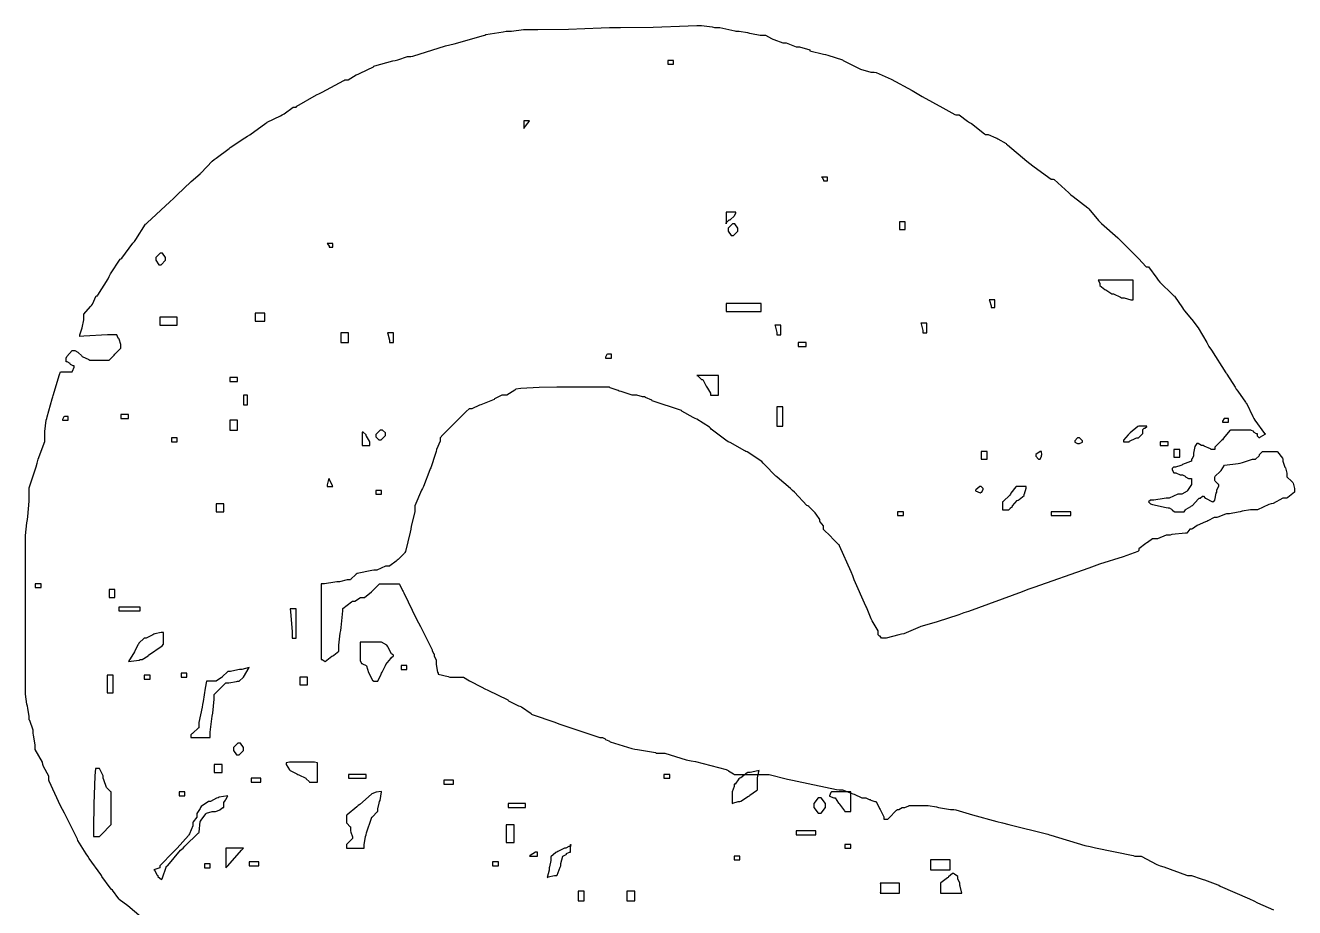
# Model space of a CAD drawing. Extents: x 58 to 299, y 50 to 312.
# Drawn here: x 155.12 to 178.12, y 180.89 to 196.89 of the extents above; entities that cross this region are included whole.
import ezdxf

# ---------------------------------------------------------------- set-up
doc = ezdxf.new("R2010")
doc.units = 0
doc.header["$MEASUREMENT"] = 0

msp = doc.modelspace()

# ---------------------------------------------------------------- linework, layer by layer
at = {"color": 40}
msp.add_lwpolyline([(157.215, 180.712), (156.972, 180.919), (156.818, 181.037), (156.81, 181.045), (156.81, 181.045), (156.695, 181.205), (156.669, 181.222), (156.651, 181.249), (156.501, 181.452), (156.493, 181.468), (156.483, 181.486), (156.271, 181.777), (156.245, 181.821), (156.218, 181.865), (156.068, 182.104), (156.068, 182.104), (156.059, 182.131), (155.822, 182.598), (155.787, 182.669), (155.751, 182.731), (155.547, 183.181), (155.539, 183.198), (155.539, 183.269), (155.443, 183.446), (155.435, 183.48), (155.425, 183.525), (155.292, 183.756), (155.292, 183.833), (155.292, 183.833), (155.266, 184.018), (155.258, 184.044), (155.258, 184.106), (155.195, 184.282), (155.186, 184.29), (155.186, 184.352), (155.16, 184.504), (155.152, 184.539), (155.142, 184.574), (155.116, 184.759), (155.116, 184.82), (155.116, 184.984), (155.116, 185.473), (155.116, 185.964), (155.116, 186.126), (155.116, 186.303), (155.116, 186.832), (155.116, 187.361), (155.116, 187.537), (155.116, 187.635), (155.142, 187.864), (155.152, 187.924), (155.16, 187.978), (155.186, 188.255), (155.186, 188.347), (155.186, 188.498), (155.31, 188.878), (155.328, 188.948), (155.345, 189.019), (155.469, 189.337), (155.469, 189.442), (155.469, 189.522), (155.495, 189.724), (155.505, 189.758), (155.513, 189.786), (155.601, 190.113), (155.611, 190.147), (155.619, 190.175), (155.733, 190.554), (155.751, 190.606), (155.804, 190.606), (155.924, 190.606), (155.964, 190.606), (155.972, 190.616), (155.998, 190.689), (155.998, 190.712), (155.98, 190.712), (155.936, 190.738), (155.928, 190.747), (155.928, 190.756), (155.874, 190.783), (155.858, 190.783), (155.858, 190.817), (155.858, 190.853), (155.866, 190.88), (155.965, 190.993), (155.998, 190.993), (156.015, 190.993), (156.068, 190.959), (156.068, 190.959), (156.077, 190.95), (156.13, 190.898), (156.14, 190.889), (156.148, 190.88), (156.263, 190.827), (156.281, 190.817), (156.325, 190.817), (156.424, 190.817), (156.457, 190.817), (156.492, 190.817), (156.57, 190.817), (156.597, 190.817), (156.632, 190.817), (156.722, 190.906), (156.74, 190.923), (156.756, 190.941), (156.846, 191.035), (156.846, 191.065), (156.846, 191.101), (156.818, 191.197), (156.81, 191.206), (156.8, 191.215), (156.774, 191.276), (156.774, 191.276), (156.606, 191.276), (156.174, 191.251), (156.104, 191.242), (156.104, 191.277), (156.13, 191.365), (156.14, 191.382), (156.148, 191.4), (156.174, 191.546), (156.174, 191.594), (156.174, 191.648), (156.299, 191.788), (156.317, 191.805), (156.333, 191.832), (156.399, 191.981), (156.421, 191.981), (156.429, 191.991), (156.615, 192.29), (156.633, 192.334), (156.659, 192.378), (156.836, 192.644), (156.846, 192.653), (156.862, 192.662), (157.065, 192.935), (157.092, 192.969), (157.118, 193.005), (157.293, 193.278), (157.303, 193.286), (157.321, 193.304), (157.736, 193.685), (157.798, 193.745), (157.859, 193.807), (158.123, 194.054), (158.282, 194.196), (158.291, 194.204), (158.3, 194.214), (158.502, 194.425), (158.538, 194.451), (158.572, 194.478), (158.811, 194.655), (158.82, 194.663), (158.829, 194.673), (159.095, 194.848), (159.139, 194.874), (159.183, 194.902), (159.474, 195.114), (159.492, 195.122), (159.5, 195.132), (159.737, 195.246), (159.772, 195.263), (159.807, 195.281), (159.967, 195.403), (160.021, 195.403), (160.037, 195.421), (160.39, 195.625), (160.444, 195.651), (160.496, 195.677), (160.885, 195.889), (160.903, 195.898), (160.963, 195.898), (161.113, 195.986), (161.149, 196.004), (161.183, 196.022), (161.422, 196.136), (161.432, 196.144), (161.448, 196.154), (161.775, 196.242), (161.819, 196.251), (161.863, 196.26), (162.041, 196.321), (162.101, 196.321), (162.136, 196.33), (162.727, 196.515), (162.807, 196.533), (162.886, 196.551), (163.415, 196.701), (163.442, 196.71), (163.459, 196.719), (163.776, 196.771), (163.829, 196.78), (163.926, 196.78), (164.145, 196.814), (164.218, 196.814), (164.403, 196.814), (164.958, 196.82), (165.549, 196.842), (165.699, 196.85), (165.898, 196.85), (166.493, 196.856), (167.127, 196.878), (167.287, 196.886), (167.366, 196.886), (167.561, 196.86), (167.605, 196.85), (167.702, 196.85), (167.974, 196.789), (167.992, 196.78), (168.053, 196.78), (168.203, 196.754), (168.239, 196.744), (168.274, 196.736), (168.433, 196.71), (168.487, 196.71), (168.531, 196.71), (168.636, 196.648), (168.664, 196.638), (168.68, 196.63), (168.84, 196.567), (168.84, 196.567), (168.9, 196.567), (169.051, 196.507), (169.087, 196.497), (169.147, 196.497), (169.333, 196.445), (169.333, 196.427), (169.333, 196.427), (169.58, 196.366), (169.616, 196.357), (169.66, 196.348), (169.923, 196.26), (169.933, 196.251), (169.949, 196.242), (170.179, 196.126), (170.215, 196.108), (170.25, 196.092), (170.436, 196.038), (170.498, 196.038), (170.532, 196.03), (170.805, 195.912), (171.185, 195.705), (171.274, 195.651), (171.37, 195.599), (171.745, 195.391), (171.961, 195.272), (171.979, 195.263), (172.04, 195.263), (172.19, 195.148), (172.226, 195.122), (172.26, 195.104), (172.499, 194.919), (172.508, 194.91), (172.561, 194.91), (172.703, 194.849), (172.721, 194.84), (172.737, 194.831), (172.887, 194.743), (172.897, 194.733), (172.913, 194.717), (173.266, 194.425), (173.32, 194.381), (173.372, 194.336), (173.597, 194.174), (173.706, 194.098), (173.743, 194.098), (173.76, 194.09), (174.024, 193.851), (174.06, 193.815), (174.104, 193.781), (174.369, 193.579), (174.378, 193.569), (174.387, 193.561), (174.563, 193.35), (174.589, 193.322), (174.615, 193.296), (174.916, 193.032), (174.942, 193.005), (174.968, 192.979), (175.233, 192.714), (175.26, 192.687), (175.286, 192.661), (175.424, 192.51), (175.471, 192.51), (175.471, 192.51), (175.621, 192.3), (175.647, 192.264), (175.674, 192.229), (175.912, 191.999), (175.93, 191.981), (175.938, 191.973), (176.088, 191.762), (176.106, 191.735), (176.123, 191.709), (176.248, 191.558), (176.248, 191.558), (176.257, 191.55), (176.367, 191.404), (176.529, 191.135), (176.565, 191.065), (176.609, 190.995), (176.873, 190.588), (176.882, 190.57), (176.891, 190.562), (177.041, 190.324), (177.058, 190.288), (177.085, 190.253), (177.225, 190.051), (177.235, 190.041), (177.243, 190.033), (177.359, 189.794), (177.377, 189.758), (177.394, 189.724), (177.57, 189.487), (177.588, 189.478), (177.578, 189.469), (177.491, 189.416), (177.483, 189.406), (177.473, 189.406), (177.447, 189.434), (177.447, 189.442), (177.447, 189.478), (177.429, 189.478), (177.385, 189.504), (177.377, 189.512), (177.377, 189.522), (177.323, 189.548), (177.307, 189.548), (177.271, 189.548), (177.191, 189.548), (177.165, 189.548), (177.111, 189.548), (176.992, 189.548), (176.954, 189.548), (176.944, 189.539), (176.828, 189.399), (176.812, 189.371), (176.794, 189.355), (176.671, 189.235), (176.671, 189.195), (176.635, 189.195), (176.635, 189.195), (176.601, 189.195), (176.601, 189.195), (176.591, 189.205), (176.476, 189.257), (176.459, 189.265), (176.432, 189.265), (176.372, 189.301), (176.353, 189.301), (176.343, 189.301), (176.319, 189.265), (176.319, 189.265), (176.309, 189.249), (176.283, 189.129), (176.283, 189.089), (176.283, 189.072), (176.257, 189.019), (176.248, 189.019), (176.248, 188.983), (176.23, 188.975), (176.088, 188.922), (176.072, 188.913), (176.054, 188.904), (175.96, 188.877), (175.93, 188.877), (175.92, 188.877), (175.896, 188.852), (175.896, 188.842), (175.896, 188.826), (175.93, 188.772), (175.93, 188.772), (175.964, 188.772), (176.044, 188.736), (176.072, 188.736), (176.088, 188.736), (176.132, 188.71), (176.142, 188.7), (176.142, 188.7), (176.195, 188.666), (176.213, 188.666), (176.213, 188.666), (176.248, 188.666), (176.248, 188.666), (176.248, 188.63), (176.248, 188.596), (176.248, 188.561), (176.185, 188.472), (176.177, 188.454), (176.167, 188.437), (176.072, 188.383), (176.072, 188.383), (176, 188.383), (175.842, 188.313), (175.79, 188.313), (175.754, 188.305), (175.568, 188.277), (175.507, 188.277), (175.471, 188.243), (175.507, 188.207), (175.542, 188.199), (175.788, 188.146), (175.824, 188.137), (175.842, 188.137), (175.886, 188.111), (175.896, 188.101), (175.896, 188.093), (175.948, 188.067), (175.966, 188.067), (175.966, 188.067), (176, 188.067), (176, 188.067), (176.027, 188.067), (176.086, 188.067), (176.106, 188.067), (176.115, 188.067), (176.142, 188.101), (176.142, 188.101), (176.15, 188.111), (176.239, 188.163), (176.248, 188.171), (176.265, 188.181), (176.371, 188.297), (176.389, 188.313), (176.405, 188.313), (176.445, 188.347), (176.459, 188.347), (176.468, 188.347), (176.495, 188.313), (176.495, 188.313), (176.512, 188.305), (176.617, 188.252), (176.635, 188.243), (176.671, 188.277), (176.671, 188.277), (176.696, 188.401), (176.706, 188.419), (176.706, 188.455), (176.742, 188.534), (176.742, 188.56), (176.732, 188.569), (176.68, 188.622), (176.671, 188.63), (176.671, 188.666), (176.671, 188.7), (176.68, 188.71), (176.768, 188.798), (176.778, 188.806), (176.786, 188.816), (176.848, 188.913), (176.848, 188.913), (176.848, 188.913), (177.094, 188.94), (177.13, 188.948), (177.175, 188.958), (177.352, 189.019), (177.411, 189.019), (177.411, 189.019), (177.473, 189.081), (177.483, 189.089), (177.483, 189.107), (177.535, 189.159), (177.553, 189.159), (177.588, 189.159), (177.666, 189.159), (177.694, 189.159), (177.72, 189.159), (177.779, 189.159), (177.8, 189.159), (177.808, 189.151), (177.896, 189.037), (177.906, 189.019), (177.906, 188.984), (177.931, 188.895), (177.94, 188.877), (177.949, 188.86), (177.976, 188.768), (177.976, 188.736), (177.976, 188.702), (178.065, 188.613), (178.083, 188.596), (178.091, 188.587), (178.117, 188.488), (178.117, 188.454), (178.117, 188.419), (177.993, 188.323), (177.976, 188.313), (177.905, 188.313), (177.728, 188.216), (177.694, 188.207), (177.65, 188.199), (177.444, 188.101), (177.377, 188.101), (177.315, 188.101), (177.165, 188.076), (177.13, 188.067), (177.094, 188.058), (176.935, 188.031), (176.882, 188.031), (176.864, 188.022), (176.724, 187.97), (176.706, 187.96), (176.662, 187.96), (176.547, 187.9), (176.529, 187.89), (176.503, 187.882), (176.353, 187.818), (176.353, 187.818), (176.353, 187.818), (176.265, 187.758), (176.248, 187.748), (176.221, 187.748), (176.161, 187.678), (176.142, 187.678), (176.142, 187.678), (175.894, 187.652), (175.86, 187.642), (175.788, 187.642), (175.63, 187.572), (175.577, 187.572), (175.542, 187.572), (175.453, 187.511), (175.437, 187.501), (175.419, 187.493), (175.295, 187.394), (175.295, 187.361), (175.277, 187.343), (175.008, 187.246), (174.581, 187.114), (174.485, 187.078), (174.387, 187.044), (173.389, 186.691), (173.284, 186.655), (173.178, 186.611), (172.208, 186.259), (172.12, 186.231), (172.031, 186.196), (171.639, 186.068), (171.37, 185.994), (171.344, 185.984), (171.334, 185.976), (171.035, 185.853), (170.991, 185.844), (170.947, 185.835), (170.716, 185.773), (170.638, 185.773), (170.629, 185.773), (170.604, 185.808), (170.604, 185.808), (170.594, 185.808), (170.568, 185.835), (170.568, 185.844), (170.568, 185.906), (170.478, 186.056), (170.462, 186.09), (170.444, 186.126), (170.356, 186.337), (170.356, 186.337), (170.346, 186.355), (170.135, 186.832), (170.109, 186.902), (170.082, 186.974), (169.871, 187.449), (169.863, 187.465), (169.853, 187.475), (169.73, 187.591), (169.722, 187.608), (169.704, 187.626), (169.58, 187.745), (169.58, 187.784), (169.58, 187.811), (169.518, 187.882), (169.51, 187.89), (169.51, 187.926), (169.448, 188.022), (169.44, 188.031), (169.43, 188.049), (169.315, 188.163), (169.297, 188.171), (169.28, 188.181), (169.051, 188.419), (169.017, 188.454), (168.981, 188.49), (168.742, 188.692), (168.734, 188.7), (168.716, 188.71), (168.513, 188.922), (168.487, 188.948), (168.46, 188.975), (168.195, 189.151), (168.169, 189.159), (168.151, 189.169), (167.886, 189.319), (167.852, 189.335), (167.808, 189.363), (167.542, 189.566), (167.533, 189.582), (167.516, 189.6), (167.287, 189.742), (167.253, 189.758), (167.217, 189.776), (167.013, 189.892), (167.004, 189.901), (166.951, 189.919), (166.528, 190.06), (166.475, 190.077), (166.466, 190.087), (166.351, 190.139), (166.335, 190.147), (166.299, 190.147), (166.194, 190.183), (166.194, 190.183), (166.114, 190.183), (165.91, 190.245), (165.876, 190.253), (165.858, 190.263), (165.716, 190.315), (165.699, 190.324), (165.487, 190.324), (165.012, 190.324), (164.853, 190.324), (164.747, 190.324), (164.429, 190.319), (164.094, 190.298), (164.006, 190.288), (163.988, 190.271), (163.843, 190.183), (163.795, 190.183), (163.751, 190.183), (163.627, 190.121), (163.619, 190.111), (163.609, 190.103), (163.398, 190.016), (163.372, 190.007), (163.344, 189.998), (163.205, 189.935), (163.16, 189.935), (163.106, 189.883), (162.683, 189.46), (162.631, 189.406), (162.631, 189.345), (162.568, 189.195), (162.56, 189.159), (162.55, 189.125), (162.462, 188.86), (162.454, 188.842), (162.445, 188.826), (162.33, 188.525), (162.314, 188.49), (162.296, 188.455), (162.172, 188.171), (162.172, 188.171), (162.172, 188.067), (162.11, 187.802), (162.101, 187.748), (162.092, 187.696), (162.004, 187.343), (161.995, 187.325), (161.986, 187.317), (161.871, 187.202), (161.855, 187.185), (161.837, 187.167), (161.721, 187.088), (161.713, 187.078), (161.642, 187.078), (161.484, 187.008), (161.432, 187.008), (161.396, 187), (161.13, 186.946), (161.113, 186.936), (161.104, 186.928), (161.016, 186.841), (161.007, 186.832), (160.945, 186.832), (160.806, 186.796), (160.76, 186.796), (160.725, 186.788), (160.539, 186.76), (160.478, 186.76), (160.478, 186.585), (160.478, 186.06), (160.478, 185.554), (160.478, 185.385), (160.496, 185.385), (160.55, 185.349), (160.55, 185.349), (160.55, 185.349), (160.672, 185.447), (160.69, 185.455), (160.707, 185.465), (160.796, 185.538), (160.796, 185.561), (160.796, 185.649), (160.821, 185.862), (160.831, 185.914), (160.839, 185.968), (160.867, 186.267), (160.867, 186.267), (160.867, 186.311), (161.025, 186.435), (161.043, 186.443), (161.087, 186.443), (161.186, 186.513), (161.219, 186.513), (161.264, 186.513), (161.386, 186.611), (161.396, 186.619), (161.412, 186.637), (161.519, 186.744), (161.536, 186.76), (161.589, 186.76), (161.709, 186.76), (161.749, 186.76), (161.783, 186.76), (161.862, 186.76), (161.889, 186.76), (161.897, 186.752), (161.951, 186.637), (161.961, 186.619), (161.977, 186.593), (162.206, 186.116), (162.242, 186.054), (162.276, 185.984), (162.48, 185.571), (162.49, 185.561), (162.49, 185.545), (162.515, 185.491), (162.524, 185.491), (162.524, 185.456), (162.56, 185.377), (162.56, 185.349), (162.56, 185.297), (162.585, 185.156), (162.595, 185.138), (162.595, 185.122), (162.779, 185.077), (162.807, 185.068), (162.859, 185.068), (163.019, 185.068), (163.019, 185.068), (163.055, 185.068), (163.164, 185.002), (163.388, 184.883), (163.442, 184.856), (163.495, 184.829), (163.856, 184.653), (163.865, 184.643), (163.873, 184.635), (164.05, 184.548), (164.078, 184.539), (164.104, 184.53), (164.279, 184.406), (164.288, 184.397), (164.297, 184.388), (164.711, 184.248), (164.783, 184.22), (164.853, 184.194), (165.381, 184.019), (165.417, 184.01), (165.435, 184.001), (165.527, 183.974), (165.559, 183.974), (165.576, 183.974), (165.62, 183.948), (165.629, 183.938), (165.629, 183.938), (165.69, 183.913), (165.699, 183.903), (165.716, 183.895), (166.105, 183.771), (166.158, 183.761), (166.211, 183.753), (166.537, 183.701), (166.547, 183.691), (166.705, 183.691), (167.092, 183.569), (167.181, 183.551), (167.259, 183.534), (167.816, 183.392), (167.852, 183.374), (167.86, 183.366), (167.948, 183.314), (167.958, 183.304), (168.081, 183.304), (168.358, 183.304), (168.451, 183.304), (168.592, 183.304), (168.928, 183.216), (169.017, 183.198), (169.105, 183.181), (169.818, 183.031), (169.863, 183.021), (169.923, 183.021), (170.082, 182.961), (170.109, 182.951), (170.135, 182.943), (170.275, 182.879), (170.321, 182.879), (170.348, 182.879), (170.407, 182.845), (170.428, 182.845), (170.436, 182.837), (170.507, 182.809), (170.532, 182.809), (170.532, 182.809), (170.594, 182.687), (170.604, 182.669), (170.612, 182.652), (170.674, 182.532), (170.674, 182.492), (170.674, 182.492), (170.708, 182.492), (170.708, 182.492), (170.708, 182.492), (170.744, 182.492), (170.744, 182.492), (170.761, 182.51), (170.903, 182.652), (170.921, 182.669), (170.947, 182.669), (171.006, 182.703), (171.027, 182.703), (171.053, 182.703), (171.123, 182.731), (171.133, 182.739), (171.159, 182.739), (171.217, 182.739), (171.238, 182.739), (171.282, 182.739), (171.381, 182.739), (171.414, 182.739), (171.476, 182.739), (171.626, 182.713), (171.662, 182.703), (171.697, 182.695), (171.881, 182.669), (171.943, 182.669), (171.978, 182.66), (172.278, 182.572), (172.719, 182.448), (172.825, 182.422), (172.94, 182.396), (173.645, 182.219), (173.673, 182.21), (173.699, 182.202), (174.315, 182.015), (174.413, 181.997), (174.509, 181.971), (175.189, 181.831), (175.224, 181.821), (175.339, 181.821), (175.621, 181.672), (175.683, 181.645), (175.744, 181.628), (176.159, 181.478), (176.177, 181.468), (176.247, 181.468), (176.423, 181.408), (176.459, 181.398), (176.485, 181.39), (176.724, 181.302), (176.742, 181.292), (176.768, 181.276), (177.297, 181.047), (177.377, 181.011), (177.447, 180.976), (177.734, 180.848)], dxfattribs=at)
for points in [[(166.758, 196.18), (166.784, 196.18), (166.843, 196.18), (166.864, 196.18), (166.864, 196.198), (166.864, 196.238), (166.864, 196.251), (166.836, 196.251), (166.777, 196.251), (166.758, 196.251), (166.758, 196.251), (166.758, 196.198), (166.758, 196.18)], [(164.148, 195.016), (164.156, 195.025), (164.244, 195.14), (164.254, 195.156), (164.226, 195.156), (164.167, 195.156), (164.148, 195.156), (164.148, 195.156), (164.148, 195.052), (164.148, 195.016)], [(169.58, 194.064), (169.597, 194.064), (169.636, 194.064), (169.65, 194.064), (169.65, 194.081), (169.65, 194.122), (169.65, 194.134), (169.624, 194.134), (169.565, 194.134), (169.546, 194.134), (169.554, 194.134), (169.58, 194.081), (169.58, 194.064)], [(167.816, 193.286), (167.816, 193.304), (167.869, 193.358), (167.886, 193.358), (167.895, 193.368), (167.958, 193.428), (167.958, 193.428), (167.966, 193.438), (167.992, 193.483), (167.992, 193.499), (167.948, 193.499), (167.849, 193.499), (167.816, 193.499), (167.816, 193.446), (167.816, 193.326), (167.816, 193.286)], [(167.958, 193.286), (167.93, 193.286), (167.852, 193.208), (167.852, 193.182), (167.852, 193.155), (167.904, 193.076), (167.922, 193.076), (167.948, 193.076), (168.028, 193.155), (168.028, 193.182), (168.028, 193.208), (167.974, 193.286), (167.958, 193.286)], [(170.957, 193.182), (170.983, 193.182), (171.041, 193.182), (171.061, 193.182), (171.061, 193.217), (171.061, 193.296), (171.061, 193.322), (171.035, 193.322), (170.976, 193.322), (170.957, 193.322), (170.957, 193.288), (170.957, 193.209), (170.957, 193.182)], [(157.585, 192.757), (157.558, 192.757), (157.479, 192.679), (157.479, 192.653), (157.479, 192.626), (157.533, 192.546), (157.551, 192.546), (157.577, 192.546), (157.656, 192.626), (157.656, 192.653), (157.656, 192.679), (157.602, 192.757), (157.585, 192.757)], [(160.62, 192.863), (160.637, 192.863), (160.677, 192.863), (160.69, 192.863), (160.69, 192.881), (160.69, 192.921), (160.69, 192.933), (160.663, 192.933), (160.603, 192.933), (160.584, 192.933), (160.593, 192.925), (160.62, 192.88), (160.62, 192.863)], [(174.589, 192.194), (174.589, 192.168), (174.677, 192.097), (174.695, 192.088), (174.712, 192.079), (174.806, 192.017), (174.837, 192.017), (174.837, 192.017), (174.96, 191.957), (174.978, 191.947), (175.03, 191.947), (175.15, 191.911), (175.19, 191.911), (175.19, 191.999), (175.19, 192.198), (175.19, 192.264), (175.03, 192.264), (174.673, 192.264), (174.555, 192.264), (174.555, 192.264), (174.589, 192.212), (174.589, 192.194)], [(167.816, 191.699), (167.974, 191.699), (168.331, 191.699), (168.451, 191.699), (168.451, 191.699), (168.451, 191.806), (168.451, 191.841), (168.292, 191.841), (167.935, 191.841), (167.816, 191.841), (167.816, 191.806), (167.816, 191.727), (167.816, 191.699)], [(172.615, 191.771), (172.631, 191.771), (172.671, 191.771), (172.685, 191.771), (172.685, 191.806), (172.685, 191.885), (172.685, 191.911), (172.657, 191.911), (172.598, 191.911), (172.579, 191.911), (172.587, 191.895), (172.615, 191.802), (172.615, 191.771)], [(159.279, 191.522), (159.323, 191.522), (159.422, 191.522), (159.456, 191.522), (159.456, 191.522), (159.456, 191.63), (159.456, 191.665), (159.411, 191.665), (159.312, 191.665), (159.279, 191.665), (159.279, 191.63), (159.279, 191.55), (159.279, 191.522)], [(157.551, 191.452), (157.63, 191.452), (157.807, 191.452), (157.868, 191.452), (157.868, 191.452), (157.868, 191.56), (157.868, 191.594), (157.788, 191.594), (157.611, 191.594), (157.551, 191.594), (157.551, 191.56), (157.551, 191.48), (157.551, 191.452)], [(168.734, 191.276), (168.751, 191.276), (168.79, 191.276), (168.804, 191.276), (168.804, 191.32), (168.804, 191.419), (168.804, 191.452), (168.777, 191.452), (168.717, 191.452), (168.698, 191.452), (168.706, 191.436), (168.734, 191.316), (168.734, 191.276)], [(171.38, 191.312), (171.396, 191.312), (171.436, 191.312), (171.45, 191.312), (171.45, 191.356), (171.45, 191.455), (171.45, 191.488), (171.422, 191.488), (171.363, 191.488), (171.344, 191.488), (171.352, 191.472), (171.38, 191.352), (171.38, 191.312)], [(160.831, 191.135), (160.865, 191.135), (160.945, 191.135), (160.973, 191.135), (160.973, 191.179), (160.973, 191.279), (160.973, 191.312), (160.973, 191.312), (160.865, 191.312), (160.831, 191.312), (160.831, 191.268), (160.831, 191.169), (160.831, 191.135)], [(161.713, 191.135), (161.731, 191.135), (161.771, 191.135), (161.785, 191.135), (161.785, 191.179), (161.785, 191.279), (161.785, 191.312), (161.757, 191.312), (161.697, 191.312), (161.678, 191.312), (161.687, 191.295), (161.713, 191.175), (161.713, 191.135)], [(165.629, 190.853), (165.655, 190.853), (165.715, 190.853), (165.735, 190.853), (165.735, 190.871), (165.735, 190.911), (165.735, 190.923), (165.717, 190.923), (165.677, 190.923), (165.665, 190.923), (165.655, 190.915), (165.629, 190.869), (165.629, 190.853)], [(169.121, 191.065), (169.156, 191.065), (169.236, 191.065), (169.263, 191.065), (169.263, 191.083), (169.263, 191.123), (169.263, 191.135), (169.263, 191.135), (169.156, 191.135), (169.121, 191.135), (169.121, 191.135), (169.121, 191.083), (169.121, 191.065)], [(158.82, 190.43), (158.855, 190.43), (158.935, 190.43), (158.962, 190.43), (158.962, 190.448), (158.962, 190.488), (158.962, 190.5), (158.962, 190.5), (158.855, 190.5), (158.82, 190.5), (158.82, 190.483), (158.82, 190.444), (158.82, 190.43)], [(167.393, 190.464), (167.393, 190.464), (167.454, 190.342), (167.463, 190.324), (167.48, 190.307), (167.533, 190.215), (167.533, 190.183), (167.568, 190.183), (167.648, 190.183), (167.676, 190.183), (167.676, 190.271), (167.676, 190.47), (167.676, 190.536), (167.578, 190.536), (167.358, 190.536), (167.287, 190.536), (167.303, 190.528), (167.37, 190.464), (167.393, 190.464)], [(159.067, 190.007), (159.085, 190.007), (159.125, 190.007), (159.139, 190.007), (159.139, 190.051), (159.139, 190.15), (159.139, 190.183), (159.121, 190.183), (159.079, 190.183), (159.067, 190.183), (159.067, 190.139), (159.067, 190.04), (159.067, 190.007)], [(155.787, 189.724), (155.813, 189.724), (155.871, 189.724), (155.892, 189.724), (155.892, 189.742), (155.892, 189.782), (155.892, 189.794), (155.874, 189.794), (155.834, 189.794), (155.822, 189.794), (155.812, 189.786), (155.787, 189.741), (155.787, 189.724)], [(156.846, 189.758), (156.846, 189.758), (156.95, 189.758), (156.986, 189.758), (156.986, 189.776), (156.986, 189.818), (156.986, 189.83), (156.986, 189.83), (156.88, 189.83), (156.846, 189.83), (156.846, 189.812), (156.846, 189.773), (156.846, 189.758)], [(168.734, 189.618), (168.76, 189.618), (168.819, 189.618), (168.84, 189.618), (168.84, 189.706), (168.84, 189.905), (168.84, 189.971), (168.812, 189.971), (168.753, 189.971), (168.734, 189.971), (168.734, 189.883), (168.734, 189.684), (168.734, 189.618)], [(158.82, 189.548), (158.855, 189.548), (158.935, 189.548), (158.962, 189.548), (158.962, 189.592), (158.962, 189.691), (158.962, 189.724), (158.926, 189.724), (158.846, 189.724), (158.82, 189.724), (158.82, 189.68), (158.82, 189.581), (158.82, 189.548)], [(161.572, 189.548), (161.545, 189.548), (161.466, 189.469), (161.466, 189.442), (161.466, 189.425), (161.519, 189.371), (161.536, 189.371), (161.563, 189.371), (161.642, 189.451), (161.642, 189.478), (161.642, 189.495), (161.589, 189.548), (161.572, 189.548)], [(175.295, 189.618), (175.277, 189.61), (175.136, 189.495), (175.118, 189.478), (175.101, 189.46), (175.014, 189.367), (175.014, 189.335), (175.014, 189.335), (175.048, 189.335), (175.048, 189.335), (175.065, 189.335), (175.104, 189.335), (175.118, 189.335), (175.127, 189.345), (175.242, 189.398), (175.26, 189.406), (175.286, 189.406), (175.367, 189.486), (175.367, 189.512), (175.367, 189.548), (175.367, 189.557), (175.391, 189.582), (175.401, 189.582), (175.401, 189.582), (175.437, 189.61), (175.437, 189.618), (175.401, 189.618), (175.321, 189.618), (175.295, 189.618)], [(176.812, 189.688), (176.838, 189.688), (176.897, 189.688), (176.918, 189.688), (176.918, 189.706), (176.918, 189.746), (176.918, 189.758), (176.9, 189.758), (176.86, 189.758), (176.848, 189.758), (176.838, 189.758), (176.812, 189.706), (176.812, 189.688)], [(157.762, 189.335), (157.788, 189.335), (157.847, 189.335), (157.868, 189.335), (157.868, 189.353), (157.868, 189.393), (157.868, 189.406), (157.841, 189.406), (157.781, 189.406), (157.762, 189.406), (157.762, 189.406), (157.762, 189.353), (157.762, 189.335)], [(161.219, 189.265), (161.254, 189.265), (161.332, 189.265), (161.36, 189.265), (161.36, 189.283), (161.36, 189.323), (161.36, 189.335), (161.35, 189.345), (161.298, 189.434), (161.29, 189.442), (161.29, 189.46), (161.236, 189.512), (161.219, 189.512), (161.219, 189.451), (161.219, 189.312), (161.219, 189.265)], [(174.272, 189.335), (174.272, 189.353), (174.219, 189.406), (174.202, 189.406), (174.184, 189.406), (174.132, 189.353), (174.132, 189.335), (174.132, 189.327), (174.184, 189.301), (174.202, 189.301), (174.219, 189.301), (174.272, 189.327), (174.272, 189.335)], [(175.683, 189.265), (175.718, 189.265), (175.796, 189.265), (175.824, 189.265), (175.824, 189.283), (175.824, 189.323), (175.824, 189.335), (175.788, 189.335), (175.709, 189.335), (175.683, 189.335), (175.683, 189.319), (175.683, 189.279), (175.683, 189.265)], [(172.438, 189.019), (172.464, 189.019), (172.524, 189.019), (172.544, 189.019), (172.544, 189.054), (172.544, 189.133), (172.544, 189.159), (172.516, 189.159), (172.457, 189.159), (172.438, 189.159), (172.438, 189.125), (172.438, 189.046), (172.438, 189.019)], [(173.531, 189.159), (173.505, 189.159), (173.426, 189.107), (173.426, 189.089), (173.426, 189.072), (173.478, 189.019), (173.496, 189.019), (173.505, 189.019), (173.531, 189.072), (173.531, 189.089), (173.539, 189.098), (173.532, 189.159), (173.531, 189.159)], [(175.93, 189.053), (175.956, 189.053), (176.015, 189.053), (176.036, 189.053), (176.036, 189.053), (176.036, 189.161), (176.036, 189.195), (176.009, 189.195), (175.949, 189.195), (175.93, 189.195), (175.93, 189.161), (175.93, 189.081), (175.93, 189.053)], [(160.584, 188.524), (160.61, 188.524), (160.669, 188.524), (160.69, 188.524), (160.681, 188.534), (160.628, 188.649), (160.62, 188.666), (160.61, 188.649), (160.584, 188.555), (160.584, 188.524)], [(161.466, 188.383), (161.492, 188.383), (161.551, 188.383), (161.572, 188.383), (161.572, 188.401), (161.572, 188.441), (161.572, 188.454), (161.545, 188.454), (161.485, 188.454), (161.466, 188.454), (161.466, 188.437), (161.466, 188.397), (161.466, 188.383)], [(172.438, 188.524), (172.411, 188.524), (172.34, 188.463), (172.332, 188.454), (172.332, 188.445), (172.42, 188.411), (172.438, 188.419), (172.446, 188.419), (172.472, 188.473), (172.472, 188.49), (172.438, 188.524)], [(173.073, 188.524), (173.064, 188.516), (172.975, 188.401), (172.967, 188.383), (172.957, 188.367), (172.834, 188.252), (172.825, 188.243), (172.825, 188.208), (172.825, 188.128), (172.825, 188.101), (172.852, 188.101), (172.911, 188.101), (172.931, 188.101), (172.94, 188.101), (172.967, 188.128), (172.967, 188.137), (172.967, 188.137), (173.002, 188.163), (173.002, 188.171), (173.002, 188.171), (173.09, 188.269), (173.108, 188.277), (173.124, 188.287), (173.214, 188.36), (173.214, 188.383), (173.222, 188.393), (173.25, 188.492), (173.25, 188.524), (173.206, 188.524), (173.106, 188.524), (173.073, 188.524)], [(158.574, 188.067), (158.608, 188.067), (158.687, 188.067), (158.714, 188.067), (158.714, 188.102), (158.714, 188.181), (158.714, 188.207), (158.678, 188.207), (158.6, 188.207), (158.574, 188.207), (158.574, 188.172), (158.574, 188.094), (158.574, 188.067)], [(170.921, 187.995), (170.947, 187.995), (171.006, 187.995), (171.027, 187.995), (171.027, 188.013), (171.027, 188.054), (171.027, 188.067), (171, 188.067), (170.94, 188.067), (170.921, 188.067), (170.921, 188.049), (170.921, 188.009), (170.921, 187.995)], [(173.707, 187.995), (173.795, 187.995), (173.994, 187.995), (174.06, 187.995), (174.06, 188.013), (174.06, 188.054), (174.06, 188.067), (173.972, 188.067), (173.773, 188.067), (173.707, 188.067), (173.707, 188.067), (173.707, 188.013), (173.707, 187.995)], [(155.292, 186.69), (155.319, 186.69), (155.378, 186.69), (155.399, 186.69), (155.399, 186.708), (155.399, 186.747), (155.399, 186.76), (155.371, 186.76), (155.312, 186.76), (155.292, 186.76), (155.292, 186.744), (155.292, 186.703), (155.292, 186.69)], [(156.633, 186.513), (156.659, 186.513), (156.719, 186.513), (156.74, 186.513), (156.74, 186.513), (156.74, 186.621), (156.74, 186.655), (156.712, 186.655), (156.653, 186.655), (156.633, 186.655), (156.633, 186.621), (156.633, 186.541), (156.633, 186.513)], [(156.81, 186.267), (156.906, 186.267), (157.125, 186.267), (157.198, 186.267), (157.198, 186.285), (157.198, 186.325), (157.198, 186.337), (157.1, 186.337), (156.881, 186.337), (156.81, 186.337), (156.81, 186.337), (156.81, 186.285), (156.81, 186.267)], [(159.949, 185.773), (159.967, 185.773), (160.007, 185.773), (160.021, 185.773), (160.021, 185.906), (160.021, 186.203), (160.021, 186.303), (159.993, 186.303), (159.934, 186.303), (159.915, 186.303), (159.923, 186.25), (159.949, 185.893), (159.949, 185.773)], [(157.621, 185.878), (157.577, 185.878), (157.462, 185.853), (157.445, 185.844), (157.427, 185.835), (157.307, 185.773), (157.269, 185.773), (157.269, 185.773), (157.171, 185.685), (157.163, 185.667), (157.153, 185.651), (157.092, 185.525), (157.092, 185.525), (156.986, 185.349), (156.986, 185.349), (157.18, 185.377), (157.198, 185.385), (157.233, 185.385), (157.339, 185.455), (157.339, 185.455), (157.347, 185.465), (157.594, 185.633), (157.621, 185.667), (157.621, 185.721), (157.621, 185.839), (157.621, 185.878)], [(161.183, 185.385), (161.183, 185.368), (161.21, 185.315), (161.219, 185.315), (161.228, 185.306), (161.29, 185.279), (161.29, 185.279), (161.298, 185.27), (161.334, 185.152), (161.404, 185.014), (161.432, 184.996), (161.432, 184.996), (161.466, 184.996), (161.466, 184.996), (161.466, 184.996), (161.502, 184.996), (161.502, 184.996), (161.502, 184.996), (161.563, 185.122), (161.572, 185.138), (161.58, 185.156), (161.642, 185.279), (161.642, 185.279), (161.651, 185.297), (161.739, 185.403), (161.749, 185.421), (161.749, 185.421), (161.785, 185.455), (161.785, 185.455), (161.785, 185.465), (161.749, 185.491), (161.749, 185.491), (161.749, 185.491), (161.687, 185.615), (161.678, 185.631), (161.669, 185.649), (161.569, 185.702), (161.536, 185.702), (161.492, 185.702), (161.393, 185.702), (161.36, 185.702), (161.316, 185.702), (161.217, 185.702), (161.183, 185.702), (161.183, 185.623), (161.183, 185.445), (161.183, 185.385)], [(158.397, 184.996), (158.397, 184.996), (158.374, 184.865), (158.335, 184.627), (158.327, 184.573), (158.317, 184.521), (158.257, 184.244), (158.257, 184.15), (158.247, 184.142), (158.159, 184.054), (158.151, 184.044), (158.141, 184.044), (158.115, 184.019), (158.115, 184.01), (158.115, 183.974), (158.203, 183.974), (158.401, 183.974), (158.467, 183.974), (158.467, 184.071), (158.494, 184.31), (158.503, 184.362), (158.512, 184.416), (158.538, 184.667), (158.538, 184.749), (158.564, 184.777), (158.732, 184.945), (158.75, 184.962), (158.802, 184.962), (158.944, 184.988), (158.962, 184.996), (158.988, 184.996), (159.067, 185.068), (159.067, 185.068), (159.173, 185.244), (159.173, 185.244), (159.041, 185.208), (158.997, 185.208), (158.969, 185.2), (158.831, 185.172), (158.786, 185.172), (158.776, 185.164), (158.688, 185.077), (158.68, 185.068), (158.67, 185.059), (158.571, 184.996), (158.538, 184.996), (158.502, 184.996), (158.397, 184.996), (158.397, 184.996)], [(161.925, 185.208), (161.951, 185.208), (162.01, 185.208), (162.031, 185.208), (162.031, 185.226), (162.031, 185.266), (162.031, 185.279), (162.004, 185.279), (161.944, 185.279), (161.925, 185.279), (161.925, 185.262), (161.925, 185.222), (161.925, 185.208)], [(156.597, 184.785), (156.624, 184.785), (156.683, 184.785), (156.704, 184.785), (156.704, 184.865), (156.704, 185.043), (156.704, 185.102), (156.676, 185.102), (156.617, 185.102), (156.597, 185.102), (156.597, 185.024), (156.597, 184.846), (156.597, 184.785)], [(157.269, 185.032), (157.295, 185.032), (157.354, 185.032), (157.375, 185.032), (157.375, 185.05), (157.375, 185.09), (157.375, 185.102), (157.347, 185.102), (157.288, 185.102), (157.269, 185.102), (157.269, 185.086), (157.269, 185.046), (157.269, 185.032)], [(157.938, 185.068), (157.964, 185.068), (158.024, 185.068), (158.044, 185.068), (158.044, 185.086), (158.044, 185.126), (158.044, 185.138), (158.017, 185.138), (157.958, 185.138), (157.938, 185.138), (157.938, 185.122), (157.938, 185.082), (157.938, 185.068)], [(160.091, 184.926), (160.125, 184.926), (160.204, 184.926), (160.231, 184.926), (160.231, 184.926), (160.231, 185.033), (160.231, 185.068), (160.196, 185.068), (160.117, 185.068), (160.091, 185.068), (160.091, 185.033), (160.091, 184.953), (160.091, 184.926)], [(158.997, 183.867), (158.969, 183.867), (158.89, 183.789), (158.89, 183.761), (158.89, 183.735), (158.944, 183.657), (158.962, 183.657), (158.988, 183.657), (159.067, 183.735), (159.067, 183.761), (159.067, 183.789), (159.013, 183.867), (158.997, 183.867)], [(156.351, 182.174), (156.377, 182.174), (156.436, 182.174), (156.457, 182.174), (156.492, 182.21), (156.669, 182.396), (156.669, 182.456), (156.669, 182.51), (156.669, 182.63), (156.669, 182.669), (156.669, 182.748), (156.669, 182.926), (156.669, 182.985), (156.659, 182.995), (156.606, 183.048), (156.597, 183.056), (156.588, 183.066), (156.536, 183.206), (156.527, 183.232), (156.527, 183.276), (156.465, 183.4), (156.457, 183.408), (156.421, 183.408), (156.421, 183.408), (156.387, 183.408), (156.387, 183.408), (156.377, 183.276), (156.355, 182.765), (156.351, 182.323), (156.351, 182.174)], [(158.538, 183.338), (158.572, 183.338), (158.652, 183.338), (158.68, 183.338), (158.68, 183.338), (158.68, 183.446), (158.68, 183.48), (158.644, 183.48), (158.564, 183.48), (158.538, 183.48), (158.538, 183.446), (158.538, 183.366), (158.538, 183.338)], [(159.844, 183.515), (159.844, 183.48), (159.905, 183.384), (159.915, 183.374), (159.915, 183.374), (160.037, 183.314), (160.055, 183.304), (160.072, 183.296), (160.197, 183.232), (160.197, 183.232), (160.205, 183.224), (160.257, 183.172), (160.267, 183.162), (160.302, 183.162), (160.38, 183.162), (160.408, 183.162), (160.408, 183.25), (160.408, 183.449), (160.408, 183.515), (160.354, 183.525), (159.905, 183.525), (159.844, 183.515)], [(168.205, 183.338), (168.195, 183.33), (168.081, 183.242), (168.063, 183.232), (168.045, 183.224), (167.979, 183.128), (167.958, 183.128), (167.958, 183.084), (167.922, 182.984), (167.922, 182.951), (167.922, 182.907), (167.922, 182.808), (167.922, 182.775), (167.939, 182.784), (168.031, 182.809), (168.063, 182.809), (168.081, 182.819), (168.221, 182.907), (168.239, 182.915), (168.247, 182.925), (168.363, 183.013), (168.381, 183.021), (168.381, 183.066), (168.381, 183.165), (168.381, 183.198), (168.381, 183.242), (168.406, 183.358), (168.415, 183.374), (168.389, 183.366), (168.25, 183.338), (168.205, 183.338)], [(159.209, 183.162), (159.253, 183.162), (159.352, 183.162), (159.385, 183.162), (159.385, 183.18), (159.385, 183.22), (159.385, 183.232), (159.341, 183.232), (159.242, 183.232), (159.209, 183.232), (159.209, 183.216), (159.209, 183.176), (159.209, 183.162)], [(160.973, 183.232), (161.051, 183.232), (161.229, 183.232), (161.29, 183.232), (161.29, 183.25), (161.29, 183.291), (161.29, 183.304), (161.21, 183.304), (161.032, 183.304), (160.973, 183.304), (160.973, 183.286), (160.973, 183.246), (160.973, 183.232)], [(162.701, 183.128), (162.745, 183.128), (162.844, 183.128), (162.877, 183.128), (162.877, 183.145), (162.877, 183.186), (162.877, 183.198), (162.833, 183.198), (162.734, 183.198), (162.701, 183.198), (162.701, 183.181), (162.701, 183.141), (162.701, 183.128)], [(166.688, 183.232), (166.714, 183.232), (166.773, 183.232), (166.794, 183.232), (166.794, 183.25), (166.794, 183.291), (166.794, 183.304), (166.766, 183.304), (166.707, 183.304), (166.688, 183.304), (166.688, 183.286), (166.688, 183.246), (166.688, 183.232)], [(157.445, 181.574), (157.453, 181.566), (157.506, 181.478), (157.515, 181.468), (157.515, 181.452), (157.585, 181.398), (157.585, 181.398), (157.594, 181.408), (157.674, 181.636), (157.692, 181.645), (157.7, 181.654), (157.93, 181.929), (157.974, 181.963), (158.008, 181.999), (158.247, 182.237), (158.257, 182.246), (158.265, 182.255), (158.282, 182.448), (158.291, 182.456), (158.3, 182.474), (158.388, 182.59), (158.397, 182.598), (158.397, 182.598), (158.502, 182.633), (158.538, 182.633), (158.564, 182.633), (158.644, 182.66), (158.644, 182.669), (158.644, 182.669), (158.696, 182.703), (158.714, 182.703), (158.714, 182.721), (158.714, 182.762), (158.714, 182.775), (158.714, 182.793), (158.74, 182.837), (158.75, 182.845), (158.786, 182.915), (158.786, 182.915), (158.626, 182.889), (158.61, 182.879), (158.582, 182.871), (158.47, 182.809), (158.433, 182.809), (158.433, 182.809), (158.3, 182.721), (158.291, 182.703), (158.282, 182.687), (158.221, 182.594), (158.221, 182.563), (158.221, 182.528), (158.159, 182.44), (158.151, 182.422), (158.151, 182.37), (158.089, 182.228), (158.08, 182.21), (158.071, 182.193), (157.867, 181.963), (157.832, 181.927), (157.796, 181.893), (157.559, 181.654), (157.551, 181.645), (157.551, 181.61), (157.551, 181.61), (157.445, 181.574), (157.445, 181.574)], [(157.904, 182.915), (157.93, 182.915), (157.988, 182.915), (158.008, 182.915), (158.008, 182.933), (158.008, 182.973), (158.008, 182.985), (157.982, 182.985), (157.923, 182.985), (157.904, 182.985), (157.904, 182.985), (157.904, 182.933), (157.904, 182.915)], [(161.043, 182.14), (161.034, 182.131), (160.945, 182.043), (160.937, 182.033), (160.937, 182.017), (160.937, 181.977), (160.937, 181.963), (161.016, 181.963), (161.195, 181.963), (161.255, 181.963), (161.255, 182.025), (161.28, 182.175), (161.29, 182.21), (161.298, 182.246), (161.386, 182.51), (161.396, 182.527), (161.404, 182.536), (161.492, 182.625), (161.502, 182.633), (161.502, 182.677), (161.527, 182.783), (161.536, 182.809), (161.545, 182.827), (161.572, 182.985), (161.572, 182.985), (161.563, 182.995), (161.47, 182.983), (161.396, 182.951), (161.396, 182.951), (161.386, 182.943), (161.175, 182.757), (161.149, 182.739), (161.122, 182.713), (160.945, 182.572), (160.937, 182.563), (160.937, 182.546), (160.937, 182.506), (160.937, 182.492), (160.937, 182.476), (160.937, 182.436), (160.937, 182.422), (160.945, 182.414), (160.998, 182.36), (161.007, 182.35), (161.007, 182.334), (161.007, 182.294), (161.007, 182.28), (161.016, 182.254), (161.043, 182.168), (161.043, 182.14)], [(169.51, 182.879), (169.482, 182.879), (169.404, 182.775), (169.404, 182.739), (169.404, 182.704), (169.482, 182.598), (169.51, 182.598), (169.536, 182.598), (169.616, 182.704), (169.616, 182.739), (169.616, 182.775), (169.536, 182.879), (169.51, 182.879)], [(169.686, 182.915), (169.686, 182.907), (169.765, 182.879), (169.792, 182.879), (169.792, 182.879), (169.853, 182.784), (169.863, 182.775), (169.871, 182.766), (169.959, 182.643), (169.969, 182.633), (169.995, 182.633), (170.054, 182.633), (170.075, 182.633), (170.075, 182.721), (170.075, 182.92), (170.075, 182.985), (169.987, 182.985), (169.788, 182.985), (169.722, 182.985), (169.712, 182.977), (169.686, 182.915), (169.686, 182.915)], [(163.865, 182.703), (163.944, 182.703), (164.122, 182.703), (164.182, 182.703), (164.182, 182.721), (164.182, 182.762), (164.182, 182.775), (164.102, 182.775), (163.925, 182.775), (163.865, 182.775), (163.865, 182.775), (163.865, 182.721), (163.865, 182.703)], [(163.829, 182.069), (163.864, 182.069), (163.944, 182.069), (163.971, 182.069), (163.971, 182.149), (163.971, 182.327), (163.971, 182.386), (163.935, 182.386), (163.856, 182.386), (163.829, 182.386), (163.829, 182.307), (163.829, 182.13), (163.829, 182.069)], [(169.087, 182.21), (169.175, 182.21), (169.373, 182.21), (169.44, 182.21), (169.44, 182.228), (169.44, 182.268), (169.44, 182.28), (169.351, 182.28), (169.153, 182.28), (169.087, 182.28), (169.087, 182.28), (169.087, 182.228), (169.087, 182.21)], [(158.75, 181.61), (158.785, 181.646), (159.031, 181.929), (159.067, 181.963), (158.987, 181.963), (158.809, 181.963), (158.75, 181.963), (158.75, 181.875), (158.75, 181.676), (158.75, 181.61)], [(164.994, 181.997), (164.966, 181.997), (164.907, 181.963), (164.888, 181.963), (164.888, 181.963), (164.764, 181.902), (164.747, 181.893), (164.729, 181.884), (164.641, 181.811), (164.641, 181.787), (164.641, 181.743), (164.615, 181.628), (164.607, 181.61), (164.607, 181.566), (164.571, 181.434), (164.571, 181.434), (164.587, 181.443), (164.707, 181.468), (164.747, 181.468), (164.755, 181.478), (164.808, 181.618), (164.817, 181.645), (164.817, 181.689), (164.853, 181.821), (164.853, 181.821), (164.853, 181.821), (164.914, 181.849), (164.924, 181.857), (164.924, 181.866), (164.976, 181.893), (164.994, 181.893), (164.994, 181.929), (164.994, 182.007), (164.994, 182.033), (164.998, 182.029), (164.994, 181.997), (164.994, 181.997)], [(169.969, 181.963), (169.995, 181.963), (170.054, 181.963), (170.075, 181.963), (170.075, 181.981), (170.075, 182.021), (170.075, 182.033), (170.047, 182.033), (169.988, 182.033), (169.969, 182.033), (169.969, 182.033), (169.969, 181.981), (169.969, 181.963)], [(159.173, 181.645), (159.217, 181.645), (159.316, 181.645), (159.349, 181.645), (159.349, 181.663), (159.349, 181.704), (159.349, 181.717), (159.305, 181.717), (159.206, 181.717), (159.173, 181.717), (159.173, 181.699), (159.173, 181.659), (159.173, 181.645)], [(163.583, 181.645), (163.609, 181.645), (163.668, 181.645), (163.689, 181.645), (163.689, 181.663), (163.689, 181.704), (163.689, 181.717), (163.661, 181.717), (163.602, 181.717), (163.583, 181.717), (163.583, 181.699), (163.583, 181.659), (163.583, 181.645)], [(164.254, 181.821), (164.288, 181.821), (164.367, 181.821), (164.394, 181.821), (164.394, 181.839), (164.394, 181.88), (164.394, 181.893), (164.358, 181.893), (164.262, 181.831), (164.254, 181.821)], [(167.958, 181.751), (167.984, 181.751), (168.042, 181.751), (168.063, 181.751), (168.063, 181.769), (168.063, 181.809), (168.063, 181.821), (168.037, 181.821), (167.977, 181.821), (167.958, 181.821), (167.958, 181.821), (167.958, 181.769), (167.958, 181.751)], [(171.52, 181.574), (171.608, 181.574), (171.807, 181.574), (171.873, 181.574), (171.873, 181.618), (171.873, 181.718), (171.873, 181.751), (171.785, 181.751), (171.587, 181.751), (171.52, 181.751), (171.52, 181.707), (171.52, 181.608), (171.52, 181.574)], [(158.361, 181.61), (158.388, 181.61), (158.447, 181.61), (158.467, 181.61), (158.467, 181.628), (158.467, 181.668), (158.467, 181.681), (158.44, 181.681), (158.381, 181.681), (158.361, 181.681), (158.361, 181.664), (158.361, 181.624), (158.361, 181.61)], [(171.943, 181.504), (171.917, 181.504), (171.847, 181.443), (171.839, 181.434), (171.829, 181.425), (171.705, 181.337), (171.697, 181.328), (171.697, 181.284), (171.697, 181.185), (171.697, 181.151), (171.793, 181.151), (172.012, 181.151), (172.085, 181.151), (172.085, 181.151), (172.058, 181.276), (172.049, 181.292), (172.049, 181.328), (172.015, 181.408), (172.015, 181.434), (172.015, 181.452), (171.952, 181.496), (171.943, 181.504)], [(170.604, 181.151), (170.692, 181.151), (170.89, 181.151), (170.957, 181.151), (170.957, 181.195), (170.957, 181.295), (170.957, 181.328), (170.869, 181.328), (170.67, 181.328), (170.604, 181.328), (170.612, 181.311), (170.612, 181.169), (170.604, 181.151)], [(165.136, 181.011), (165.162, 181.011), (165.22, 181.011), (165.24, 181.011), (165.24, 181.055), (165.24, 181.154), (165.24, 181.187), (165.214, 181.187), (165.155, 181.187), (165.136, 181.187), (165.136, 181.143), (165.136, 181.044), (165.136, 181.011)], [(166.018, 181.011), (166.052, 181.011), (166.131, 181.011), (166.158, 181.011), (166.158, 181.055), (166.158, 181.154), (166.158, 181.187), (166.122, 181.187), (166.044, 181.187), (166.018, 181.187), (166.018, 181.143), (166.018, 181.044), (166.018, 181.011)]]:
    msp.add_lwpolyline(points, close=True, dxfattribs=at)

doc.saveas('drawing.dxf')
